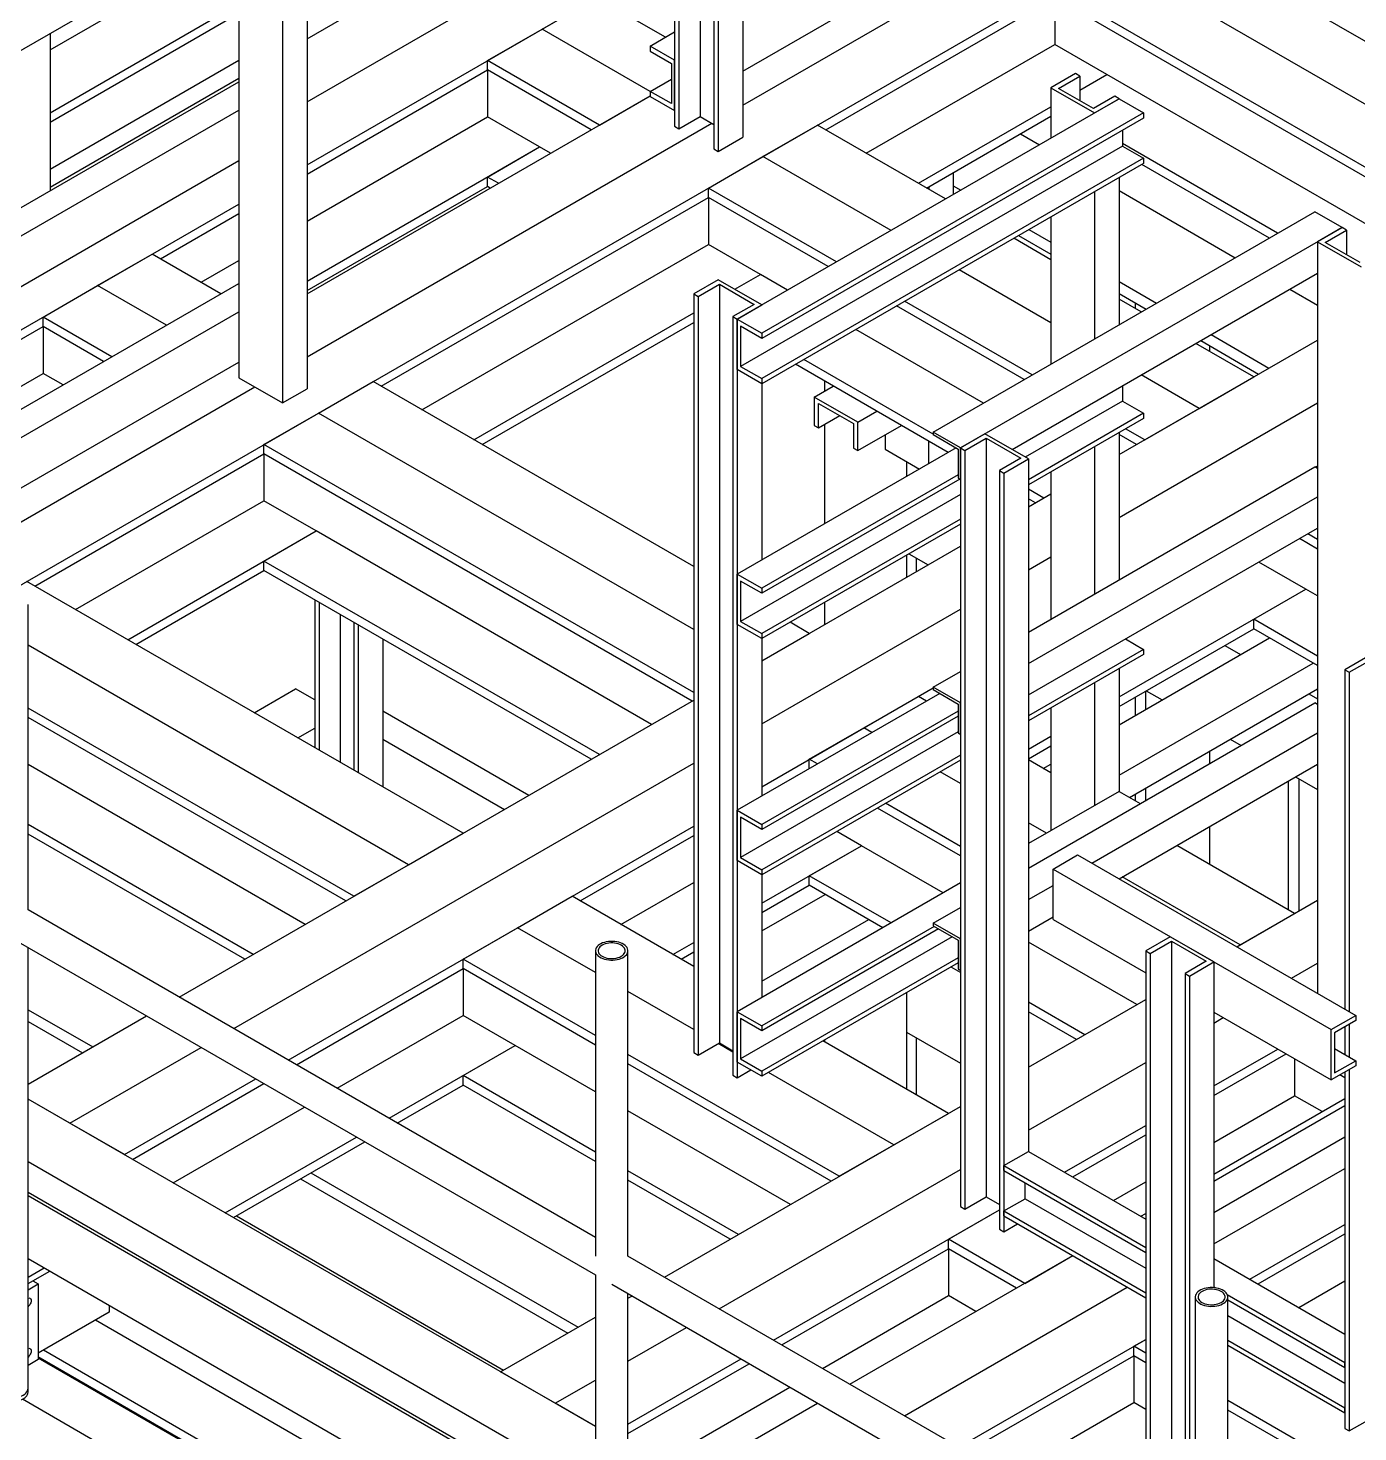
# Model space of a CAD drawing. Header units: millimetres. Extents: x 0 to 16187, y -20471 to 6290.
# Drawn here: x 383.9 to 513.2, y 5570.4 to 5707 of the extents above; entities that cross this region are included whole.
import ezdxf

# ---------------------------------------------------------------- set-up
doc = ezdxf.new("R2010")
doc.units = ezdxf.units.MM

msp = doc.modelspace()

# ---------------------------------------------------------------- linework, layer by layer
at = {"color": 7, "linetype": 'Continuous', "lineweight": 25}
for p, q in [((449.28531, 5772.14217), (449.28531, 5698.3473)), ((446.79276, 5771.1931), (446.79276, 5697.39822)), ((447.21703, 5770.94817), (447.21703, 5697.1533)), ((453.42189, 5770.12156), (453.42189, 5696.32669)), ((450.61114, 5768.9888), (450.61114, 5695.19392)), ((451.0354, 5768.74387), (451.0354, 5694.949)), ((404.41939, 5746.73147), (404.41939, 5672.93659)), ((411.04852, 5745.65993), (411.04852, 5671.86506)), ((408.66203, 5744.28224), (408.66203, 5670.48737)), ((356.18255, 5637.19131), (532.70624, 5739.09627)), ((411.04852, 5699.78622), (445.15171, 5719.47357)), ((453.42189, 5702.75615), (481.52938, 5718.98226)), ((376.31189, 5700.80369), (404.41939, 5717.0298)), ((453.42189, 5699.44945), (483.06734, 5716.5634)), ((525.75891, 5698.83714), (494.36337, 5716.9614)), ((386.06997, 5704.83774), (404.41939, 5715.43064)), ((411.04852, 5693.66315), (446.79276, 5714.29787)), ((525.75891, 5692.71408), (489.06007, 5713.89987)), ((411.04852, 5705.90928), (421.81422, 5712.12418)), ((525.75891, 5686.59102), (483.75677, 5710.83834)), ((386.06997, 5698.71468), (404.41939, 5709.30757)), ((433.90574, 5706.85835), (439.20904, 5709.91988)), ((445.8903, 5706.06288), (439.20904, 5709.91988)), ((461.48304, 5697.06138), (483.75677, 5709.91973)), ((525.38755, 5685.88679), (483.75677, 5709.91973)), ((483.75677, 5709.91973), (483.75677, 5705.35636)), ((386.06997, 5697.79607), (404.41939, 5708.38897)), ((386.06997, 5706.4369), (386.06997, 5691.12631)), ((428.60244, 5703.79682), (433.90574, 5706.85835)), ((444.40628, 5700.79652), (433.90574, 5706.85835)), ((444.40628, 5705.20617), (446.79276, 5706.58386)), ((446.79276, 5703.82848), (444.40628, 5705.20617)), ((444.40628, 5705.20617), (444.40628, 5704.71624)), ((465.43546, 5694.77969), (483.75677, 5705.35636)), ((488.82142, 5702.4326), (483.75677, 5705.35636)), ((386.06997, 5693.2327), (404.41939, 5703.82559)), ((439.47421, 5697.52068), (428.60244, 5703.79682)), ((428.60244, 5702.87821), (428.60244, 5703.79682)), ((444.40628, 5704.71624), (446.47456, 5703.52225)), ((446.79276, 5698.92924), (446.79276, 5703.82848)), ((411.04852, 5692.74455), (428.60244, 5702.87821)), ((438.67858, 5697.06138), (428.60244, 5702.87821)), ((428.60244, 5702.87821), (428.60244, 5698.31484)), ((446.47456, 5703.52225), (446.47456, 5699.60285)), ((485.77202, 5702.52297), (483.38554, 5701.14528)), ((486.19629, 5702.27805), (485.77202, 5702.52297)), ((486.19629, 5700.91714), (488.82142, 5702.4326)), ((521.43513, 5683.60511), (488.82142, 5702.4326)), ((376.31189, 5685.4931), (404.41939, 5701.71921)), ((386.06997, 5691.48947), (404.41939, 5702.08236)), ((444.40628, 5700.79685), (446.47456, 5701.99085)), ((483.38554, 5701.14528), (483.38554, 5696.24683)), ((483.38554, 5701.14528), (487.62818, 5698.69606)), ((484.128, 5701.08405), (486.19629, 5702.27805)), ((487.52211, 5699.12467), (484.128, 5701.08405)), ((486.19629, 5702.27805), (486.19629, 5699.89005)), ((411.04852, 5681.11088), (444.40628, 5700.36791)), ((439.47421, 5697.52068), (444.40628, 5700.36791)), ((444.40628, 5700.79685), (444.40628, 5700.30692)), ((446.47456, 5699.60285), (444.40628, 5700.79685)), ((444.40628, 5700.30692), (446.79276, 5698.92924)), ((490.01466, 5700.07375), (452.89156, 5678.64303)), ((489.5904, 5700.31867), (487.52211, 5699.12467)), ((487.62818, 5698.69606), (490.01466, 5700.07375)), ((490.01466, 5700.07375), (489.5904, 5700.31867)), ((490.01466, 5700.07375), (492.40115, 5698.69606)), ((376.31189, 5682.73772), (404.41939, 5698.96383)), ((411.04852, 5688.18117), (428.60244, 5698.31484)), ((433.66709, 5695.39108), (428.60244, 5698.31484)), ((447.21703, 5697.1533), (449.28531, 5698.3473)), ((449.28531, 5698.3473), (450.61114, 5697.58191)), ((492.40115, 5698.69606), (455.27804, 5677.26534)), ((492.40115, 5698.20613), (455.27804, 5676.77542)), ((470.50011, 5691.85593), (483.38554, 5699.29453)), ((471.29574, 5691.39663), (483.38554, 5698.37592)), ((492.40115, 5698.69606), (492.40115, 5698.20613)), ((411.04852, 5674.98782), (450.39901, 5697.70437)), ((446.79276, 5697.39822), (447.21703, 5697.1533)), ((455.38411, 5694.45915), (460.68741, 5697.52068)), ((473.13978, 5690.33208), (460.68741, 5697.52068)), ((490.33286, 5697.01214), (490.33286, 5695.48073)), ((451.0354, 5694.949), (453.42189, 5696.32669)), ((490.33286, 5695.48073), (453.20976, 5674.05002)), ((480.43737, 5696.67398), (482.28142, 5695.60944)), ((505.43529, 5686.99409), (490.33286, 5695.71254)), ((490.33286, 5695.48073), (492.40115, 5694.28674)), ((411.04852, 5682.33365), (433.66709, 5695.39108)), ((428.60244, 5692.46732), (433.66709, 5695.39108)), ((434.72616, 5694.77969), (433.66709, 5695.39108)), ((450.08081, 5691.39762), (455.38411, 5694.45915)), ((450.61114, 5695.19392), (451.0354, 5694.949)), ((492.40115, 5694.28674), (455.27804, 5672.85602)), ((467.83648, 5687.27055), (455.38411, 5694.45915)), ((492.40115, 5694.28674), (492.40115, 5693.79681)), ((376.31189, 5677.83848), (404.41939, 5694.06459)), ((492.40115, 5693.79681), (455.27804, 5672.3661)), ((473.89263, 5692.89578), (473.89263, 5690.76669)), ((504.63966, 5686.53479), (492.23063, 5693.69837)), ((411.04852, 5681.41504), (428.60244, 5691.54871)), ((428.60244, 5691.54871), (428.60244, 5692.46732)), ((429.66151, 5691.85593), (428.60244, 5692.46732)), ((428.86588, 5691.39663), (428.60244, 5691.54871)), ((462.53318, 5684.20902), (450.08081, 5691.39762)), ((450.08081, 5690.47901), (450.08081, 5691.39762)), ((471.50614, 5691.51809), (471.50614, 5691.27516)), ((473.89263, 5691.60436), (474.61815, 5691.18552)), ((490.01466, 5692.41912), (490.01466, 5678.09196)), ((418.26113, 5672.10991), (450.08081, 5690.47901)), ((461.73755, 5683.74972), (450.08081, 5690.47901)), ((450.08081, 5690.47901), (450.08081, 5685.91564)), ((487.62818, 5691.04143), (487.62818, 5676.71427)), ((490.01466, 5691.14513), (501.32027, 5684.61854)), ((376.31189, 5673.61013), (404.41939, 5689.83624)), ((396.78277, 5684.5091), (404.41939, 5688.91763)), ((471.93041, 5667.65214), (509.05351, 5689.08285)), ((511.70517, 5687.55209), (509.05351, 5689.08285)), ((474.58206, 5666.12137), (511.70517, 5687.55209)), ((481.24796, 5687.35821), (483.38554, 5686.12422)), ((483.38554, 5688.59221), (483.38554, 5674.26504)), ((511.70517, 5687.55209), (509.31868, 5686.1744)), ((510.06114, 5686.11317), (512.12943, 5687.30716)), ((512.12943, 5687.30716), (511.70517, 5687.55209)), ((512.12943, 5687.30716), (512.12943, 5684.91917)), ((422.21356, 5669.82822), (450.08081, 5685.91564)), ((455.14546, 5682.99188), (450.08081, 5685.91564)), ((483.38554, 5684.41733), (479.7696, 5686.50477)), ((480.24017, 5686.77643), (483.38554, 5684.96064)), ((509.31868, 5686.1744), (509.31868, 5613.06505)), ((509.31868, 5686.1744), (513.56132, 5683.72517)), ((513.45525, 5684.15379), (510.06114, 5686.11317)), ((390.68384, 5681.90688), (395.98714, 5684.96841)), ((402.66839, 5681.1114), (395.98714, 5684.96841)), ((400.73519, 5682.22742), (404.41939, 5684.35426)), ((483.38554, 5678.29427), (474.4663, 5683.44324)), ((376.31189, 5665.89612), (404.41939, 5682.12223)), ((385.38054, 5678.84535), (390.68384, 5681.90688)), ((397.36509, 5678.04987), (390.68384, 5681.90688)), ((451.0354, 5682.46995), (448.64892, 5681.09226)), ((449.07318, 5680.84733), (451.14147, 5682.04133)), ((455.27804, 5680.02072), (451.0354, 5682.46995)), ((451.14147, 5682.04133), (454.53558, 5680.08195)), ((451.14147, 5682.04133), (451.14147, 5608.24646)), ((452.63838, 5681.54457), (455.14546, 5682.99188)), ((457.78513, 5681.46803), (455.14546, 5682.99188)), ((479.62063, 5665.96805), (509.31868, 5683.11237)), ((490.01466, 5682.2973), (493.657, 5680.19463)), ((448.64892, 5681.09226), (449.07318, 5680.84733)), ((448.64892, 5681.09226), (448.64892, 5607.29738)), ((449.07318, 5680.84733), (449.07318, 5607.05246)), ((490.01466, 5681.13373), (492.6492, 5679.61284)), ((492.17863, 5679.34119), (490.01466, 5680.59042)), ((506.624, 5681.55676), (509.31868, 5680.00115)), ((376.31189, 5663.14074), (404.41939, 5679.36685)), ((427.27821, 5666.90446), (448.64892, 5679.2415)), ((454.53558, 5680.08195), (452.46729, 5678.88796)), ((452.89156, 5678.64303), (455.27804, 5680.02072)), ((480.7764, 5672.75882), (468.36737, 5679.92241)), ((481.57203, 5673.21813), (469.16299, 5680.38171)), ((491.60566, 5679.67196), (491.60566, 5680.21527)), ((492.61328, 5679.59211), (492.61328, 5679.63358)), ((376.31189, 5672.69152), (385.38054, 5677.92674)), ((385.38054, 5677.92674), (385.38054, 5678.84535)), ((392.06179, 5674.98834), (385.38054, 5678.84535)), ((391.26617, 5674.52904), (385.38054, 5677.92674)), ((385.38054, 5677.92674), (385.38054, 5673.36337)), ((428.07383, 5666.44515), (448.64892, 5678.3229)), ((452.46729, 5678.88796), (452.89156, 5678.64303)), ((452.46729, 5678.88796), (452.46729, 5605.09308)), ((452.89156, 5678.64303), (455.27804, 5677.26534)), ((452.89156, 5673.74379), (452.89156, 5678.64303)), ((452.89156, 5678.64303), (452.89156, 5604.84816)), ((455.27804, 5676.77542), (453.20976, 5677.96942)), ((453.20976, 5677.96942), (453.20976, 5674.05002)), ((455.27804, 5677.26534), (455.27804, 5676.77542)), ((476.82398, 5670.47714), (464.41495, 5677.64072)), ((490.01466, 5665.46646), (509.31868, 5676.61043)), ((497.95294, 5676.55107), (503.58439, 5673.3001)), ((498.96073, 5677.13285), (504.59218, 5673.88188)), ((503.11382, 5673.02844), (497.48236, 5676.27941)), ((498.84466, 5675.49297), (498.84466, 5676.03628)), ((376.31189, 5658.2415), (404.41939, 5674.46761)), ((455.27804, 5672.3661), (452.89156, 5673.74379)), ((453.20976, 5674.05002), (455.27804, 5672.85602)), ((473.40671, 5665.68375), (458.55467, 5674.25765)), ((471.93041, 5667.45461), (459.35029, 5674.71696)), ((376.31189, 5668.12815), (385.38054, 5673.36337)), ((387.31374, 5672.24735), (385.38054, 5673.36337)), ((404.41939, 5672.93659), (408.66203, 5670.48737)), ((412.16221, 5669.50768), (417.46551, 5672.56921)), ((448.64892, 5654.56741), (417.46551, 5672.56921)), ((455.27804, 5672.85602), (455.27804, 5672.3661)), ((455.27804, 5672.3661), (455.27804, 5655.21829)), ((461.37684, 5672.62845), (461.37684, 5671.64635)), ((497.81052, 5669.96691), (492.17906, 5673.21788)), ((497.81052, 5669.96691), (503.11382, 5673.02844)), ((376.31189, 5654.93479), (405.95735, 5672.04875)), ((408.66203, 5670.48737), (411.04852, 5671.86506)), ((460.36921, 5671.06466), (462.22745, 5672.1374)), ((460.36921, 5671.06466), (460.36921, 5668.30884)), ((464.61185, 5668.61544), (460.36921, 5671.06466)), ((490.33286, 5672.15209), (490.33286, 5670.67831)), ((406.85891, 5666.44615), (412.16221, 5669.50768)), ((448.64892, 5648.44435), (412.16221, 5669.50768)), ((460.79348, 5670.4523), (464.18759, 5668.49292)), ((460.79348, 5668.06391), (460.79348, 5670.4523)), ((464.61185, 5668.61544), (466.4701, 5669.68818)), ((490.33286, 5670.67831), (480.8971, 5665.23116)), ((490.01466, 5659.3434), (509.31868, 5670.48737)), ((490.33286, 5670.67831), (492.40115, 5669.48431)), ((492.50722, 5666.90538), (497.81052, 5669.96691)), ((460.36921, 5668.30884), (460.79348, 5668.06391)), ((460.79348, 5668.06391), (462.8621, 5669.2581)), ((461.37684, 5668.40068), (461.37684, 5658.73905)), ((464.18759, 5668.49292), (464.18759, 5666.10453)), ((464.61185, 5665.85961), (464.61185, 5668.61544)), ((464.61185, 5665.85961), (468.85697, 5668.31026)), ((492.40115, 5669.48431), (481.21119, 5663.02448)), ((492.40115, 5668.99438), (481.21119, 5662.53456)), ((492.40115, 5669.48431), (492.40115, 5668.99438)), ((467.2635, 5667.39038), (467.2635, 5665.98025)), ((471.50614, 5664.58658), (471.50614, 5666.78093)), ((471.93041, 5667.65214), (471.93041, 5667.40718)), ((474.58206, 5666.12137), (471.93041, 5667.65214)), ((471.93041, 5667.40718), (474.36993, 5665.99887)), ((476.96854, 5667.49906), (474.58206, 5666.12137)), ((475.00632, 5665.87645), (477.07461, 5667.07045)), ((481.21119, 5665.04984), (476.96854, 5667.49906)), ((477.07461, 5667.07045), (480.46872, 5665.11107)), ((477.07461, 5667.07045), (477.07461, 5593.27557)), ((490.01466, 5667.6167), (490.01466, 5653.28953)), ((491.71159, 5666.44607), (490.01466, 5667.42569)), ((492.50722, 5666.90538), (490.64485, 5667.9805)), ((384.58517, 5652.66919), (406.85891, 5665.52754)), ((406.85891, 5665.52754), (406.85891, 5666.44615)), ((448.64892, 5642.32129), (406.85891, 5666.44615)), ((448.48969, 5641.4946), (406.85891, 5665.52754)), ((406.85891, 5665.52754), (406.85891, 5660.96417)), ((474.16125, 5666.11934), (452.89156, 5653.84061)), ((464.18759, 5666.10453), (464.61185, 5665.85961)), ((467.2635, 5665.98025), (470.59191, 5664.0588)), ((474.36993, 5665.99887), (474.36993, 5663.18181)), ((474.58206, 5663.05935), (474.58206, 5666.12137)), ((474.58206, 5666.12137), (475.00632, 5665.87645)), ((474.58206, 5666.12137), (474.58206, 5592.3265)), ((475.00632, 5665.87645), (475.00632, 5592.08158)), ((487.62818, 5666.23901), (487.62818, 5651.91184)), ((469.33179, 5664.78625), (469.33179, 5663.33135)), ((480.46872, 5665.11107), (478.40044, 5663.91707)), ((478.8247, 5663.67215), (481.21119, 5665.04984)), ((481.21119, 5665.04984), (481.21119, 5597.68522)), ((481.21119, 5648.20739), (509.05351, 5664.28042)), ((509.31868, 5664.12735), (509.05351, 5664.28042)), ((509.11344, 5664.24583), (509.31868, 5664.36431)), ((474.36993, 5663.48443), (455.27804, 5652.46292)), ((474.53216, 5663.08815), (455.27804, 5651.97299)), ((474.36993, 5663.18181), (474.58206, 5663.05935)), ((478.40044, 5663.91707), (478.8247, 5663.67215)), ((478.40044, 5663.91707), (478.40044, 5590.1222)), ((478.8247, 5663.67215), (478.8247, 5589.87727)), ((483.38554, 5663.78978), (483.38554, 5649.46262)), ((474.58206, 5661.58556), (453.20976, 5649.24759)), ((482.69452, 5661.24063), (481.21119, 5662.09693)), ((481.21119, 5660.38432), (483.38554, 5661.63955)), ((481.21119, 5645.14586), (509.31868, 5661.37197)), ((388.5376, 5650.3875), (406.85891, 5660.96417)), ((411.92356, 5658.04041), (406.85891, 5660.96417)), ((481.89889, 5660.78132), (481.21119, 5661.17833)), ((474.58206, 5659.19757), (455.27804, 5648.0536)), ((474.58206, 5658.70764), (455.27804, 5647.56367)), ((393.60225, 5647.46374), (411.92356, 5658.04041)), ((406.85891, 5655.11665), (411.92356, 5658.04041)), ((444.53727, 5639.21292), (411.92356, 5658.04041)), ((481.21119, 5642.08383), (509.31868, 5658.30994)), ((509.31868, 5656.28172), (507.562, 5657.29583)), ((509.31868, 5657.20033), (508.35762, 5657.75513)), ((455.27804, 5645.41343), (474.58206, 5656.55741)), ((439.47261, 5636.28915), (406.85891, 5655.11665)), ((406.85891, 5654.19804), (406.85891, 5655.11665)), ((469.33179, 5655.67673), (469.33179, 5653.52649)), ((469.58247, 5655.82144), (471.44484, 5654.74633)), ((470.28639, 5655.41508), (470.28639, 5654.07757)), ((481.21119, 5654.26126), (483.38554, 5655.51649)), ((508.17847, 5652.37658), (503.60957, 5655.01414)), ((426.21596, 5628.63625), (383.78955, 5653.12849)), ((394.39787, 5647.00444), (406.85891, 5654.19804)), ((438.67699, 5635.82985), (406.85891, 5654.19804)), ((452.89156, 5653.84061), (455.27804, 5652.46292)), ((452.89156, 5648.94136), (452.89156, 5653.84061)), ((455.27804, 5651.97299), (453.20976, 5653.16699)), ((453.20976, 5653.16699), (453.20976, 5649.24759)), ((455.27804, 5652.46292), (455.27804, 5651.97299)), ((490.01466, 5641.89083), (508.17847, 5652.37658)), ((503.11382, 5649.45281), (508.17847, 5652.37658)), ((509.31868, 5651.71835), (508.17847, 5652.37658)), ((383.91894, 5621.17943), (383.91894, 5650.886)), ((411.79098, 5651.35081), (411.79098, 5636.96361)), ((412.21524, 5651.10589), (412.21524, 5636.71869)), ((455.27804, 5639.29037), (474.58206, 5650.43434)), ((461.37684, 5651.08443), (461.37684, 5648.93419)), ((414.28353, 5649.91189), (414.28353, 5635.52469)), ((415.60935, 5649.14651), (415.60935, 5634.75931)), ((453.20976, 5649.24759), (455.27804, 5648.0536)), ((459.89192, 5648.07697), (458.02955, 5649.15208)), ((509.31868, 5645.87082), (503.11382, 5649.45281)), ((503.11382, 5648.53421), (503.11382, 5649.45281)), ((416.03362, 5648.90159), (416.03362, 5634.51439)), ((455.27804, 5647.56367), (452.89156, 5648.94136)), ((455.27804, 5645.41343), (459.89192, 5648.07697)), ((455.27804, 5648.0536), (455.27804, 5647.56367)), ((490.01466, 5640.97223), (503.11382, 5648.53421)), ((509.31868, 5644.95221), (503.11382, 5648.53421)), ((420.91265, 5625.57472), (383.91894, 5646.93073)), ((418.4201, 5647.5239), (418.4201, 5633.1367)), ((455.27804, 5647.56367), (455.27804, 5632.25308)), ((492.40115, 5646.5191), (481.21119, 5640.05927)), ((490.01466, 5639.19413), (504.65386, 5647.64516)), ((490.64764, 5647.53138), (492.40115, 5646.5191)), ((492.40115, 5646.5191), (492.40115, 5646.02917)), ((500.29902, 5646.90926), (501.83906, 5646.02021)), ((492.40115, 5646.02917), (481.21119, 5639.56935)), ((490.01466, 5634.29568), (508.8965, 5645.19593)), ((514.35682, 5645.91527), (511.97033, 5644.53758)), ((512.39459, 5644.29266), (514.46288, 5645.48666)), ((471.93041, 5642.84971), (474.58206, 5644.38048)), ((490.01466, 5644.65149), (490.01466, 5632.70913)), ((511.97033, 5644.53758), (512.39459, 5644.29266)), ((511.97033, 5644.53758), (511.97033, 5611.53429)), ((512.39459, 5644.29266), (512.39459, 5611.28936)), ((405.9094, 5640.35897), (409.93482, 5642.6828)), ((411.79098, 5641.61127), (409.93482, 5642.6828)), ((472.57, 5642.23552), (452.89156, 5630.8754)), ((455.27804, 5633.16731), (471.93041, 5642.78052)), ((474.58206, 5641.31895), (471.93041, 5642.84971)), ((471.93041, 5642.84971), (471.93041, 5642.60475)), ((471.93041, 5642.60475), (474.36993, 5641.19645)), ((487.62818, 5643.2738), (487.62818, 5631.33144)), ((491.0274, 5632.12449), (509.31868, 5642.68383)), ((492.61328, 5640.69428), (492.61328, 5642.47238)), ((492.65976, 5642.49921), (494.19981, 5641.61016)), ((398.60896, 5612.69907), (448.64892, 5641.58652)), ((465.19522, 5638.89238), (470.49852, 5641.95391)), ((471.29035, 5641.49679), (470.49852, 5641.95391)), ((474.36993, 5641.19645), (474.36993, 5638.37938)), ((474.58206, 5638.25692), (474.58206, 5641.31895)), ((481.21119, 5625.24218), (509.05351, 5641.31521)), ((491.60566, 5640.11259), (491.60566, 5641.89068)), ((508.46857, 5642.19307), (509.31868, 5641.70231)), ((509.31868, 5641.16214), (509.05351, 5641.31521)), ((415.60935, 5622.51319), (383.91894, 5640.80767)), ((414.81373, 5622.05388), (383.91894, 5639.88906)), ((418.4201, 5640.53973), (432.62786, 5632.33776)), ((474.36993, 5640.51922), (455.27804, 5629.49771)), ((474.36993, 5640.02929), (455.27804, 5629.00778)), ((483.38554, 5640.82457), (483.38554, 5628.88222)), ((410.15204, 5637.90975), (411.79098, 5638.85589)), ((474.36993, 5638.49789), (453.20976, 5626.28238)), ((459.89192, 5635.83084), (465.19522, 5638.89238)), ((465.98705, 5638.43526), (465.19522, 5638.89238)), ((474.36993, 5638.37938), (474.58206, 5638.25692)), ((487.36974, 5625.73591), (509.31868, 5638.40676)), ((418.4201, 5637.78435), (430.24138, 5630.96008)), ((481.21119, 5636.80869), (483.38554, 5638.06392)), ((481.21119, 5635.89008), (483.38554, 5637.14531)), ((500.82932, 5637.78302), (501.88212, 5637.17526)), ((403.91226, 5609.63754), (448.64892, 5635.46346)), ((474.58206, 5636.23236), (455.27804, 5625.08839)), ((474.58206, 5635.74243), (455.27804, 5624.59846)), ((460.68375, 5635.37373), (459.89192, 5635.83084)), ((459.89192, 5634.91662), (459.89192, 5635.83084)), ((483.38554, 5634.51439), (481.21119, 5635.76961)), ((498.84466, 5635.42177), (498.84466, 5636.6373)), ((410.8613, 5619.7722), (383.91894, 5635.32569)), ((474.58206, 5633.47347), (472.61686, 5634.60795)), ((482.64689, 5634.9408), (483.38554, 5635.36722)), ((490.02182, 5624.20489), (509.31868, 5635.34473)), ((507.18585, 5634.11348), (509.31868, 5632.88222)), ((490.01466, 5632.70913), (481.21119, 5627.62699)), ((490.01466, 5632.70913), (492.08019, 5631.51672)), ((492.61328, 5631.82447), (492.61328, 5633.04001)), ((506.50793, 5621.16611), (506.50793, 5633.72212)), ((507.51556, 5621.07427), (507.51556, 5633.92314)), ((474.58206, 5627.35041), (467.31356, 5631.54642)), ((491.60566, 5631.79067), (491.60566, 5632.45831)), ((452.89156, 5630.8754), (455.27804, 5629.49771)), ((452.89156, 5625.97615), (452.89156, 5630.8754)), ((455.27804, 5629.00778), (453.20976, 5630.20178)), ((453.20976, 5630.20178), (453.20976, 5626.28238)), ((474.58206, 5626.4318), (466.51794, 5631.08711)), ((405.79665, 5616.84844), (383.91894, 5629.47817)), ((405.00103, 5616.38913), (383.91894, 5628.55956)), ((409.21556, 5606.57601), (448.64892, 5629.3404)), ((420.91265, 5625.57472), (426.21596, 5628.63625)), ((455.27804, 5629.49771), (455.27804, 5629.00778)), ((464.95657, 5627.4251), (462.56551, 5628.80543)), ((482.96037, 5628.63677), (481.21119, 5629.64655)), ((498.84466, 5625.59003), (498.84466, 5629.29821)), ((437.61818, 5622.05388), (448.64892, 5628.42179)), ((455.27804, 5621.83781), (464.95657, 5627.4251)), ((459.89192, 5624.50134), (464.95657, 5627.4251)), ((472.90902, 5622.83425), (464.95657, 5627.4251)), ((507.09129, 5620.82935), (495.63293, 5627.44412)), ((455.27804, 5624.59846), (452.89156, 5625.97615)), ((453.20976, 5626.28238), (455.27804, 5625.08839)), ((483.59767, 5625.1581), (485.98416, 5626.53579)), ((485.98416, 5626.53579), (513.03099, 5610.92198)), ((415.60935, 5622.51319), (420.91265, 5625.57472)), ((455.27804, 5625.08839), (455.27804, 5624.59846)), ((455.27804, 5624.59846), (455.27804, 5612.6561)), ((467.84437, 5619.91049), (459.89192, 5624.50134)), ((459.89192, 5623.58273), (459.89192, 5624.50134)), ((483.59767, 5620.25885), (483.59767, 5625.1581)), ((483.59767, 5625.1581), (510.64451, 5609.54429)), ((441.57061, 5619.7722), (448.64892, 5623.85842)), ((474.58206, 5623.80008), (452.89156, 5611.27842)), ((455.27804, 5620.9192), (459.89192, 5623.58273)), ((467.04874, 5619.45118), (459.89192, 5623.58273)), ((481.21119, 5622.18065), (483.59767, 5623.55834)), ((501.78799, 5617.76782), (490.32963, 5624.38259)), ((431.51926, 5619.45166), (436.82256, 5622.51319)), ((448.64892, 5615.68597), (436.82256, 5622.51319)), ((455.27804, 5619.1411), (461.43196, 5622.69368)), ((461.37684, 5622.7255), (461.37684, 5622.66186)), ((501.48018, 5617.59012), (509.31868, 5622.11519)), ((439.09025, 5589.32971), (383.91894, 5621.17943)), ((471.93041, 5619.8845), (474.58206, 5621.41527)), ((481.21119, 5619.11862), (483.59767, 5620.49631)), ((501.78799, 5617.76782), (507.09129, 5620.82935)), ((426.21596, 5616.39013), (431.51926, 5619.45166)), ((439.09025, 5615.08101), (431.51926, 5619.45166)), ((455.27804, 5614.24266), (465.6746, 5620.24446)), ((472.0392, 5619.57674), (455.27804, 5609.90073)), ((472.46353, 5619.33177), (455.27804, 5609.4108)), ((474.58206, 5618.35374), (471.93041, 5619.8845)), ((471.93041, 5619.8845), (471.93041, 5619.63954)), ((471.93041, 5619.63954), (474.36993, 5618.23123)), ((483.59767, 5620.25885), (492.61328, 5615.05425)), ((382.33657, 5618.43838), (439.09025, 5585.67518)), ((446.63526, 5616.84844), (448.64892, 5618.0109)), ((473.78991, 5618.56607), (453.20976, 5606.6854)), ((474.36993, 5618.23123), (474.36993, 5615.41417)), ((474.58206, 5615.29171), (474.58206, 5618.35374)), ((491.73664, 5611.96529), (481.21119, 5618.04151)), ((494.99977, 5618.57581), (492.61328, 5617.19812)), ((493.03755, 5616.95319), (495.10583, 5618.14719)), ((499.24241, 5616.12658), (494.99977, 5618.57581)), ((495.10583, 5618.14719), (498.49995, 5616.18781)), ((495.10583, 5618.14719), (495.10583, 5556.9926)), ((501.48018, 5617.59012), (501.78799, 5617.76782)), ((383.91894, 5574.64151), (383.91894, 5617.5249)), ((439.09025, 5608.95795), (426.21596, 5616.39013)), ((426.21596, 5615.47152), (426.21596, 5616.39013)), ((439.09025, 5617.20917), (439.09025, 5587.50259)), ((442.25525, 5587.50259), (442.25525, 5617.20917)), ((447.43088, 5616.38913), (448.64892, 5617.09229)), ((474.36993, 5616.51292), (455.27804, 5605.49141)), ((492.61328, 5617.19812), (493.03755, 5616.95319)), ((492.61328, 5617.19812), (492.61328, 5558.43152)), ((493.03755, 5616.95319), (493.03755, 5558.1866)), ((410.01118, 5606.1167), (426.21596, 5615.47152)), ((439.09025, 5608.03934), (426.21596, 5615.47152)), ((426.21596, 5615.47152), (426.21596, 5610.90815)), ((474.36993, 5616.02299), (455.27804, 5605.00148)), ((474.58206, 5615.10229), (473.67856, 5615.62387)), ((474.36993, 5615.41417), (474.58206, 5615.29171)), ((498.49995, 5616.18781), (496.43166, 5614.99382)), ((496.43166, 5614.99382), (496.43166, 5556.22722)), ((496.43166, 5614.99382), (496.85592, 5614.74889)), ((496.85592, 5614.74889), (499.24241, 5616.12658)), ((499.24241, 5616.12658), (499.24241, 5584.43591)), ((506.78348, 5614.52859), (509.31868, 5615.99213)), ((496.85592, 5614.74889), (496.85592, 5555.9823)), ((448.64892, 5609.56291), (442.25525, 5613.2539)), ((469.33179, 5613.11454), (469.33179, 5609.30085)), ((469.33179, 5613.11454), (469.33179, 5603.74601)), ((481.21119, 5605.88908), (492.61328, 5612.47137)), ((486.67199, 5609.04153), (481.21119, 5612.19399)), ((383.91894, 5611.47343), (390.20241, 5607.84607)), ((383.91894, 5604.2187), (395.4437, 5610.8718)), ((413.96361, 5603.83502), (426.21596, 5610.90815)), ((431.28061, 5607.98438), (426.21596, 5610.90815)), ((452.89156, 5611.27842), (455.27804, 5609.90073)), ((452.89156, 5606.37917), (452.89156, 5611.27842)), ((485.87637, 5608.58223), (481.21119, 5611.27538)), ((499.24241, 5611.22734), (510.64451, 5604.64505)), ((510.64451, 5609.54429), (513.03099, 5610.92198)), ((513.03099, 5610.92198), (513.03099, 5610.43206)), ((383.91894, 5610.30986), (389.19461, 5607.26428)), ((455.27804, 5609.4108), (453.20976, 5610.6048)), ((453.20976, 5610.6048), (453.20976, 5606.6854)), ((455.27804, 5609.90073), (455.27804, 5609.4108)), ((499.24241, 5610.17522), (500.15367, 5610.70128)), ((510.64451, 5604.64505), (510.64451, 5609.54429)), ((513.03099, 5610.43206), (510.9627, 5609.23806)), ((511.97033, 5609.81975), (511.97033, 5607.12497)), ((512.39459, 5610.06467), (512.39459, 5606.88004)), ((449.07318, 5607.05246), (451.14147, 5608.24646)), ((452.46729, 5607.35861), (451.0354, 5608.18523)), ((451.14147, 5608.24646), (452.46729, 5607.48107)), ((473.41533, 5601.38863), (461.21753, 5608.43027)), ((461.37684, 5608.52224), (461.37684, 5608.3383)), ((469.33179, 5609.30085), (474.58206, 5606.26994)), ((470.28639, 5608.74978), (470.28639, 5603.19493)), ((510.9627, 5609.23806), (510.9627, 5605.31866)), ((387.97916, 5600.43955), (400.747, 5607.81027)), ((419.02826, 5600.91125), (431.28061, 5607.98438)), ((426.21596, 5605.06062), (431.28061, 5607.98438)), ((439.09025, 5603.47597), (431.28061, 5607.98438)), ((462.80873, 5595.26557), (442.25525, 5607.13084)), ((448.64892, 5607.29738), (449.07318, 5607.05246)), ((499.24241, 5604.05216), (505.45697, 5607.63975)), ((499.24241, 5603.13355), (506.25259, 5607.18044)), ((507.09129, 5606.69627), (507.09129, 5603.10124)), ((510.9627, 5607.70666), (513.03099, 5606.51266)), ((462.01311, 5594.80626), (442.25525, 5606.21223)), ((455.27804, 5605.00148), (452.89156, 5606.37917)), ((452.89156, 5604.84816), (454.2176, 5605.61366)), ((453.20976, 5606.6854), (455.27804, 5605.49141)), ((455.27804, 5605.49141), (455.27804, 5605.00148)), ((468.11203, 5598.3271), (455.91422, 5605.36874)), ((481.21119, 5599.76602), (492.61328, 5606.34831)), ((513.03099, 5606.02274), (510.64451, 5604.64505)), ((510.9627, 5605.31866), (513.03099, 5606.51266)), ((511.97033, 5605.41043), (511.97033, 5570.74271)), ((512.39459, 5605.65535), (512.39459, 5570.49779)), ((513.03099, 5606.51266), (513.03099, 5606.02274)), ((393.28246, 5597.37802), (406.0503, 5604.74874)), ((394.07808, 5596.91872), (406.84592, 5604.28944)), ((419.82388, 5600.45195), (426.21596, 5604.14201)), ((439.09025, 5597.62845), (426.21596, 5605.06062)), ((426.21596, 5604.14201), (426.21596, 5605.06062)), ((439.09025, 5596.70984), (426.21596, 5604.14201)), ((452.46729, 5605.09308), (452.89156, 5604.84816)), ((511.97033, 5604.84801), (511.48321, 5605.12922)), ((387.97916, 5600.43955), (383.91894, 5602.78346)), ((439.09025, 5570.93374), (383.91894, 5602.78346)), ((499.24241, 5598.57018), (507.09129, 5603.10124)), ((499.24241, 5595.47987), (511.97033, 5602.82755)), ((509.76787, 5601.55609), (507.09129, 5603.10124)), ((398.03051, 5594.63703), (410.79835, 5602.00775)), ((458.06068, 5592.52458), (442.25525, 5601.64886)), ((445.80833, 5585.45145), (474.58206, 5602.06216)), ((468.11203, 5598.3271), (473.41533, 5601.38863)), ((499.24241, 5594.80738), (511.97033, 5602.15506)), ((393.28246, 5597.37802), (387.97916, 5600.43955)), ((484.71227, 5595.66409), (492.61328, 5600.22525)), ((403.09516, 5591.71327), (415.863, 5599.08399)), ((403.89078, 5591.25397), (416.65863, 5598.62469)), ((485.50789, 5595.20478), (492.61328, 5599.30664)), ((499.24241, 5591.74585), (511.97033, 5599.09352)), ((462.80873, 5595.26557), (468.11203, 5598.3271)), ((478.8247, 5596.30753), (481.21119, 5597.68522)), ((481.21119, 5597.68522), (492.61328, 5591.10293)), ((439.09025, 5564.81068), (383.91894, 5596.6604)), ((452.99603, 5589.60081), (442.25525, 5595.80133)), ((451.11163, 5582.38992), (474.58206, 5595.9391)), ((478.8247, 5595.81761), (478.8247, 5596.30753)), ((478.8247, 5596.30753), (492.61328, 5588.34755)), ((478.8247, 5595.81761), (492.61328, 5587.85763)), ((499.24241, 5588.68382), (511.97033, 5596.0315)), ((410.40954, 5595.01717), (436.39399, 5580.01666)), ((411.41733, 5595.59895), (437.40178, 5580.59845)), ((452.20041, 5589.14151), (442.25525, 5594.88272)), ((480.89299, 5593.09221), (480.89299, 5594.62361)), ((489.46032, 5592.9231), (492.61328, 5594.74327)), ((439.09025, 5561.84852), (383.91894, 5593.69823)), ((383.91894, 5593.39208), (439.09025, 5561.54236)), ((475.00632, 5592.08158), (477.07461, 5593.27557)), ((477.07461, 5593.27557), (478.40044, 5592.51019)), ((478.8247, 5591.89821), (480.89299, 5593.09221)), ((480.89299, 5593.09221), (492.61328, 5586.32623)), ((456.41494, 5579.32838), (478.40044, 5592.02034)), ((473.41533, 5589.14251), (478.40044, 5592.02034)), ((474.58206, 5592.3265), (475.00632, 5592.08158)), ((478.8247, 5591.89821), (492.61328, 5583.93823)), ((478.8247, 5591.40829), (478.8247, 5591.89821)), ((404.1759, 5591.41856), (430.16035, 5576.41806)), ((478.8247, 5591.40829), (492.61328, 5583.44831)), ((478.8247, 5589.87727), (480.15074, 5590.64278)), ((492.13689, 5591.37795), (492.61328, 5591.65296)), ((502.74349, 5585.25488), (511.97033, 5590.58143)), ((480.83995, 5584.85636), (473.41533, 5589.14251)), ((473.41533, 5588.2239), (473.41533, 5589.14251)), ((478.40044, 5590.1222), (478.8247, 5589.87727)), ((503.53912, 5584.79558), (511.97033, 5589.66282)), ((457.21056, 5578.86908), (473.41533, 5588.2239)), ((480.04433, 5584.39706), (473.41533, 5588.2239)), ((473.41533, 5588.2239), (473.41533, 5583.66053)), ((383.91894, 5587.26803), (439.09025, 5555.41831)), ((383.91894, 5585.45327), (385.49074, 5586.36065)), ((497.42656, 5555.65288), (442.25525, 5587.50259)), ((463.83956, 5575.04224), (485.50707, 5587.55063)), ((480.83995, 5584.85636), (485.50707, 5587.55063)), ((499.24241, 5587.27602), (511.97033, 5579.92834)), ((383.91894, 5584.84096), (386.02107, 5586.05449)), ((383.91894, 5584.84096), (384.37106, 5585.10196)), ((384.37106, 5585.10196), (384.90139, 5584.79581)), ((439.09025, 5585.67518), (439.09025, 5540.96467)), ((507.49154, 5582.51389), (511.97033, 5585.09944)), ((383.91894, 5584.22865), (384.90139, 5584.79581)), ((384.90139, 5584.79581), (384.90139, 5577.44694)), ((440.67288, 5584.76155), (497.42656, 5551.99835)), ((442.25525, 5540.96467), (442.25525, 5583.84807)), ((442.25525, 5583.4003), (442.64308, 5583.62418)), ((461.16298, 5576.58739), (473.41533, 5583.66053)), ((469.14286, 5571.98071), (490.81038, 5584.4891)), ((476.09191, 5582.11537), (473.41533, 5583.66053)), ((497.42656, 5583.53233), (497.42656, 5553.82576)), ((499.24241, 5584.52064), (499.42848, 5584.41322)), ((500.53497, 5583.77446), (511.97033, 5577.17297)), ((500.59156, 5553.82576), (500.59156, 5583.53233)), ((391.79568, 5582.72088), (391.79568, 5582.03923)), ((500.59156, 5583.25186), (511.97033, 5576.68304)), ((391.79568, 5582.03923), (384.90139, 5578.05924)), ((439.09025, 5553.20564), (390.46964, 5581.27373)), ((429.87523, 5576.25346), (439.09025, 5581.57318)), ((500.59156, 5581.72046), (511.97033, 5575.15164)), ((442.25525, 5577.27724), (447.94638, 5580.56265)), ((474.44616, 5568.91918), (492.61328, 5579.40684)), ((491.44656, 5578.7333), (492.61328, 5579.40684)), ((436.84597, 5548.65372), (385.40498, 5578.34997)), ((492.61328, 5578.05977), (491.44656, 5578.7333)), ((491.44656, 5577.81469), (491.44656, 5578.7333)), ((500.59156, 5579.33247), (511.97033, 5572.76365)), ((500.59156, 5578.84254), (511.97033, 5572.27372)), ((384.90139, 5577.44694), (383.91894, 5576.87979)), ((436.05034, 5548.19441), (384.90139, 5577.72208)), ((419.29515, 5557.73149), (384.90139, 5577.58659)), ((385.41845, 5577.42359), (385.3011, 5577.35584)), ((385.69874, 5577.26178), (385.69874, 5577.12629)), ((442.25525, 5571.15417), (453.24968, 5577.50112)), ((442.25525, 5570.23557), (454.0453, 5577.04182)), ((475.24178, 5568.45988), (491.44656, 5577.81469)), ((492.61328, 5577.14116), (491.44656, 5577.81469)), ((491.44656, 5577.81469), (491.44656, 5573.25132)), ((511.97033, 5576.68304), (511.97033, 5577.17297)), ((435.17853, 5573.19193), (429.87523, 5576.25346)), ((435.17853, 5573.19193), (439.09025, 5575.45012)), ((383.91894, 5574.27406), (383.91894, 5574.64151)), ((445.22988, 5567.38941), (457.99773, 5574.76013)), ((434.75241, 5543.90975), (383.3606, 5573.57762)), ((392.35617, 5573.28304), (392.47352, 5573.35078)), ((439.09025, 5570.93374), (435.17853, 5573.19193)), ((447.90646, 5565.84426), (460.6743, 5573.21498)), ((479.19421, 5566.17819), (491.44656, 5573.25132)), ((492.61328, 5572.57779), (491.44656, 5573.25132)), ((516.266, 5564.40534), (500.59156, 5573.454)), ((511.97033, 5572.27372), (511.97033, 5572.76365)), ((395.76156, 5571.45263), (395.64421, 5571.38489)), ((515.47038, 5563.94604), (500.59156, 5572.53539)), ((512.39459, 5570.49779), (514.46288, 5571.69178)), ((511.97033, 5570.74271), (512.39459, 5570.49779))]:
    msp.add_line(p, q, dxfattribs=at)
at = {"color": 7, "linetype": 'Continuous', "lineweight": 25, "flags": 128}
for points in [[(442.22157, 5617.39665), (442.16593, 5617.51175), (442.08474, 5617.62167), (441.97939, 5617.72454), (441.85169, 5617.81859), (441.70381, 5617.90221), (441.53829, 5617.97397), (441.35796, 5618.03265), (441.16591, 5618.07723), (440.96542, 5618.10697), (440.75992, 5618.12134), (440.55293, 5618.1201), (440.34799, 5618.10328), (440.14861, 5618.07116), (439.9582, 5618.02429), (439.78001, 5617.96348), (439.61709, 5617.88975), (439.47224, 5617.80439), (439.34793, 5617.70883), (439.24629, 5617.60473), (439.16906, 5617.49386), (439.11755, 5617.37812), (439.09266, 5617.25949), (439.0948, 5617.14), (439.12394, 5617.02169), (439.17958, 5616.90659), (439.26076, 5616.79666), (439.36611, 5616.6938), (439.49382, 5616.59975), (439.6417, 5616.51613), (439.80721, 5616.44437), (439.98754, 5616.38569), (440.1796, 5616.3411), (440.38009, 5616.31137), (440.58558, 5616.297), (440.79257, 5616.29823), (440.99751, 5616.31506), (441.1969, 5616.34718), (441.38731, 5616.39405), (441.5655, 5616.45486), (441.72841, 5616.52858), (441.87326, 5616.61395), (441.99757, 5616.7095), (442.09922, 5616.81361), (442.17645, 5616.92448), (442.22796, 5617.04022), (442.25285, 5617.15885), (442.25071, 5617.27834), (442.22157, 5617.39665)], [(441.96025, 5617.36502), (441.90873, 5617.46921), (441.83204, 5617.5681), (441.73176, 5617.65969), (441.60991, 5617.74211), (441.46899, 5617.81368), (441.31186, 5617.87295), (441.14172, 5617.9187), (440.96203, 5617.95), (440.77645, 5617.96623), (440.58877, 5617.96704), (440.40279, 5617.95243), (440.2223, 5617.92268), (440.05099, 5617.87841), (439.89234, 5617.82052), (439.74957, 5617.75018), (439.62559, 5617.66883), (439.52293, 5617.57812), (439.44368, 5617.4799), (439.38945, 5617.37616), (439.36135, 5617.26903), (439.35994, 5617.16068), (439.38525, 5617.05332), (439.43678, 5616.94913), (439.51346, 5616.85023), (439.61375, 5616.75864), (439.73559, 5616.67623), (439.87652, 5616.60466), (440.03365, 5616.54539), (440.20379, 5616.49964), (440.38348, 5616.46834), (440.56905, 5616.45211), (440.75674, 5616.4513), (440.94272, 5616.46591), (441.1232, 5616.49566), (441.29452, 5616.53993), (441.45317, 5616.59782), (441.59594, 5616.66816), (441.71991, 5616.74951), (441.82257, 5616.84022), (441.90182, 5616.93844), (441.95605, 5617.04217), (441.98416, 5617.1493), (441.98557, 5617.25765), (441.96025, 5617.36502)], [(500.55788, 5583.71981), (500.50224, 5583.83492), (500.42105, 5583.94484), (500.3157, 5584.04771), (500.188, 5584.14175), (500.04012, 5584.22537), (499.8746, 5584.29714), (499.69427, 5584.35581), (499.50222, 5584.4004), (499.30173, 5584.43013), (499.09623, 5584.44451), (498.88924, 5584.44327), (498.6843, 5584.42645), (498.48492, 5584.39433), (498.2945, 5584.34746), (498.11632, 5584.28664), (497.9534, 5584.21292), (497.80855, 5584.12755), (497.68424, 5584.032), (497.5826, 5583.9279), (497.50537, 5583.81703), (497.45386, 5583.70129), (497.42897, 5583.58266), (497.43111, 5583.46316), (497.46025, 5583.34485), (497.51589, 5583.22975), (497.59707, 5583.11983), (497.70242, 5583.01696), (497.83013, 5582.92291), (497.97801, 5582.83929), (498.14352, 5582.76753), (498.32385, 5582.70886), (498.51591, 5582.66427), (498.7164, 5582.63454), (498.92189, 5582.62016), (499.12888, 5582.6214), (499.33382, 5582.63822), (499.53321, 5582.67034), (499.72362, 5582.71721), (499.90181, 5582.77803), (500.06472, 5582.85175), (500.20957, 5582.93712), (500.33388, 5583.03267), (500.43552, 5583.13677), (500.51276, 5583.24764), (500.56426, 5583.36338), (500.58916, 5583.48201), (500.58702, 5583.60151), (500.55788, 5583.71981)], [(500.29656, 5583.68818), (500.24504, 5583.79237), (500.16835, 5583.89127), (500.06807, 5583.98286), (499.94622, 5584.06528), (499.8053, 5584.13685), (499.64817, 5584.19611), (499.47803, 5584.24186), (499.29834, 5584.27317), (499.11276, 5584.28939), (498.92507, 5584.29021), (498.7391, 5584.27559), (498.55861, 5584.24585), (498.3873, 5584.20158), (498.22865, 5584.14368), (498.08588, 5584.07335), (497.9619, 5583.99199), (497.85924, 5583.90128), (497.77999, 5583.80306), (497.72576, 5583.69933), (497.69766, 5583.5922), (497.69625, 5583.48385), (497.72156, 5583.37649), (497.77309, 5583.2723), (497.84977, 5583.1734), (497.95006, 5583.08181), (498.0719, 5582.99939), (498.21283, 5582.92782), (498.36996, 5582.86856), (498.5401, 5582.82281), (498.71979, 5582.7915), (498.90536, 5582.77528), (499.09305, 5582.77446), (499.27903, 5582.78908), (499.45951, 5582.81882), (499.63083, 5582.86309), (499.78948, 5582.92098), (499.93225, 5582.99132), (500.05622, 5583.07268), (500.15888, 5583.16339), (500.23813, 5583.26161), (500.29236, 5583.36534), (500.32047, 5583.47247), (500.32188, 5583.58082), (500.29656, 5583.68818)], [(383.91894, 5583.4229), (383.92333, 5583.42431), (384.0018, 5583.4379), (384.07219, 5583.42747), (384.13097, 5583.39352), (384.17519, 5583.33777), (384.20265, 5583.26301), (384.21196, 5583.173), (384.20265, 5583.07223), (384.17519, 5582.96577), (384.13097, 5582.85896), (384.07219, 5582.75715), (384.0018, 5582.66544), (383.92333, 5582.58844), (383.91894, 5582.58478)], [(383.91894, 5578.52366), (383.92333, 5578.52507), (384.0018, 5578.53866), (384.07219, 5578.52822), (384.13097, 5578.49428), (384.17519, 5578.43853), (384.20265, 5578.36377), (384.21196, 5578.27375), (384.20265, 5578.17299), (384.17519, 5578.06653), (384.13097, 5577.95972), (384.07219, 5577.8579), (384.0018, 5577.7662), (383.92333, 5577.6892), (383.91894, 5577.68554)], [(381.21745, 5573.99552), (381.37308, 5573.91673), (381.54519, 5573.85034), (381.73085, 5573.79749), (381.92686, 5573.75908), (382.12989, 5573.73576), (382.33644, 5573.72795), (382.543, 5573.73576), (382.74603, 5573.75908), (382.94204, 5573.79749), (383.12769, 5573.85034), (383.29981, 5573.91673), (383.45544, 5573.99552), (383.59193, 5574.08537), (383.70693, 5574.18473), (383.79848, 5574.2919), (383.86502, 5574.40506), (383.90541, 5574.52226), (383.91894, 5574.64151)], [(381.21745, 5573.62808), (381.37308, 5573.54929), (381.54519, 5573.4829), (381.73085, 5573.43004), (381.92686, 5573.39163), (382.12989, 5573.36832), (382.33644, 5573.3605), (382.543, 5573.36832), (382.74603, 5573.39163), (382.94204, 5573.43004), (383.12769, 5573.4829), (383.29981, 5573.54929), (383.45544, 5573.62808), (383.59193, 5573.71792), (383.70693, 5573.81728), (383.79848, 5573.92446), (383.86502, 5574.03762), (383.90541, 5574.15482), (383.91894, 5574.27406)], [(383.91654, 5574.59118), (383.91894, 5574.64151)]]:
    msp.add_lwpolyline(points, dxfattribs=at)

doc.saveas('drawing.dxf')
